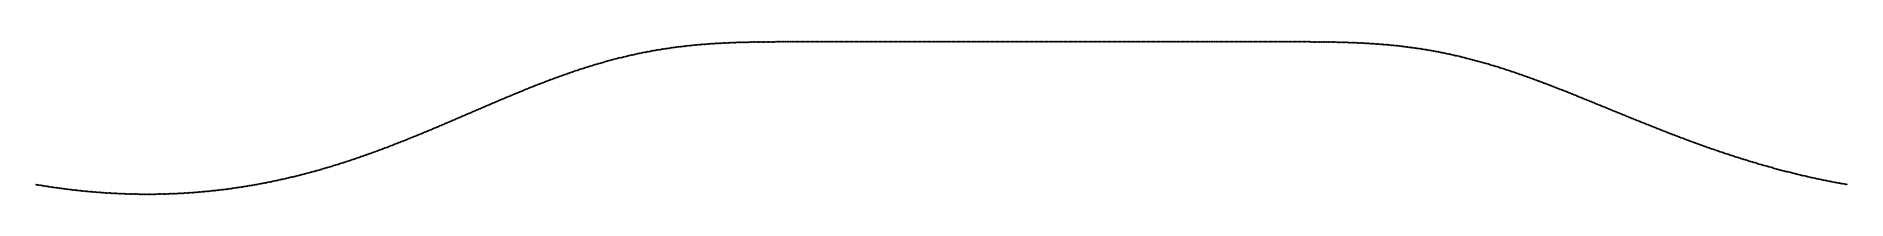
# Model space of a CAD drawing. Header units: metres. Extents: x 0 to 360, y 0 to 30.
import ezdxf

# ---------------------------------------------------------------- set-up
doc = ezdxf.new("R2010")
doc.units = ezdxf.units.M

msp = doc.modelspace()

# ---------------------------------------------------------------- linework, layer by layer
for p in [(124.75, 28.79423), (125, 28.83256), (125.25, 28.87024), (125.5, 28.90727), (125.75, 28.94366), (126, 28.9794), (126.25, 29.0145), (126.5, 29.04897), (126.75, 29.0828), (127, 29.116), (127.25, 29.14857), (127.5, 29.18052), (127.75, 29.21185), (128, 29.24256), (128.25, 29.27266), (128.5, 29.30215), (128.75, 29.33103), (129, 29.35932), (129.25, 29.38701), (129.5, 29.4141), (129.75, 29.44061), (130, 29.46654), (130.25, 29.49189), (130.5, 29.51667), (130.75, 29.54088), (131, 29.56452), (131.25, 29.58761), (131.5, 29.61015), (131.75, 29.63214), (132, 29.65359), (132.25, 29.6745), (132.5, 29.69488), (132.75, 29.71474), (133, 29.73408), (133.25, 29.75291), (133.5, 29.77123), (133.75, 29.78905), (134, 29.80638), (134.25, 29.82322), (134.5, 29.83958), (134.75, 29.85546), (135, 29.87088), (135.25, 29.88583), (135.5, 29.90033), (135.75, 29.91438), (136, 29.92799), (136.25, 29.94117), (136.5, 29.95392), (136.75, 29.96624), (137, 29.97816), (137.25, 29.98966), (137.5, 30.00077), (137.75, 30.01149), (138, 30.02182), (138.25, 30.03178), (138.5, 30.04136), (138.75, 30.05058), (139, 30.05945), (139.25, 30.06797), (139.5, 30.07615), (139.75, 30.084), (140, 30.09152), (140.25, 30.09872), (140.5, 30.10561), (140.75, 30.1122), (141, 30.1185), (141.25, 30.1245), (141.5, 30.13023), (141.75, 30.13568), (142, 30.14087), (142.25, 30.1458), (142.5, 30.15048), (142.75, 30.15492), (143, 30.15912), (143.25, 30.16309), (143.5, 30.16684), (143.75, 30.17038), (144, 30.17372), (144.25, 30.17685), (144.5, 30.17979), (144.75, 30.18255), (145, 30.18513), (145.25, 30.18754), (145.5, 30.18979), (145.75, 30.19188), (146, 30.19382), (146.25, 30.19562), (146.5, 30.19728), (146.75, 30.19881), (147, 30.20021), (147.25, 30.2015), (147.5, 30.20268), (147.75, 30.20375), (148, 30.20472), (148.25, 30.2056), (148.5, 30.2064), (148.75, 30.20711), (149, 30.20774), (149.25, 30.20831), (149.5, 30.2088), (149.75, 30.20924), (150, 30.20962), (150.25, 30.20995), (150.5, 30.21024), (150.75, 30.21048), (151, 30.21068), (151.25, 30.21085), (151.5, 30.21099), (151.75, 30.21111), (152, 30.2112), (152.25, 30.21127), (152.5, 30.21132), (152.75, 30.21136), (153, 30.21139), (153.25, 30.21141), (153.5, 30.21143), (153.75, 30.21144), (154, 30.21144), (154.25, 30.21144), (154.5, 30.21144), (154.75, 30.21144), (155, 30.21144), (155.25, 30.21144), (155.5, 30.21144), (155.75, 30.21144), (156, 30.21144), (156.25, 30.21144), (156.5, 30.21144), (156.75, 30.21144), (157, 30.21144), (157.25, 30.21144), (157.5, 30.21144), (157.75, 30.21144), (158, 30.21144), (158.25, 30.21144), (158.5, 30.21144), (158.75, 30.21144), (159, 30.21144), (159.25, 30.21144), (159.5, 30.21144), (159.75, 30.21144), (160, 30.21144), (160.25, 30.21144), (160.5, 30.21144), (160.75, 30.21144), (161, 30.21144), (161.25, 30.21144), (161.5, 30.21144), (161.75, 30.21144), (162, 30.21144), (162.25, 30.21144), (162.5, 30.21144), (162.75, 30.21144), (163, 30.21144), (163.25, 30.21144), (163.5, 30.21144), (163.75, 30.21144), (164, 30.21144), (164.25, 30.21144), (164.5, 30.21144), (164.75, 30.21144), (165, 30.21144), (165.25, 30.21144), (165.5, 30.21144), (165.75, 30.21144), (166, 30.21144), (166.25, 30.21144), (166.5, 30.21144), (166.75, 30.21144), (167, 30.21144), (167.25, 30.21144), (167.5, 30.21144), (167.75, 30.21144), (168, 30.21144), (168.25, 30.21144), (168.5, 30.21144), (168.75, 30.21144), (169, 30.21144), (169.25, 30.21144), (169.5, 30.21144), (169.75, 30.21144), (170, 30.21144), (170.25, 30.21144), (170.5, 30.21144), (170.75, 30.21144), (171, 30.21144), (171.25, 30.21144), (171.5, 30.21144), (171.75, 30.21144), (172, 30.21144), (172.25, 30.21144), (172.5, 30.21144), (172.75, 30.21144), (173, 30.21144), (173.25, 30.21144), (173.5, 30.21144), (173.75, 30.21144), (174, 30.21144), (174.25, 30.21144), (174.5, 30.21144), (174.75, 30.21144), (175, 30.21144), (175.25, 30.21144), (175.5, 30.21144), (175.75, 30.21144), (176, 30.21144), (176.25, 30.21144), (176.5, 30.21144), (176.75, 30.21144), (177, 30.21144), (177.25, 30.21144), (177.5, 30.21144), (177.75, 30.21144), (178, 30.21144), (178.25, 30.21144), (178.5, 30.21144), (178.75, 30.21144), (179, 30.21144), (179.25, 30.21144), (179.5, 30.21144), (179.75, 30.21144), (180, 30.21144), (180.25, 30.21144), (180.5, 30.21144), (180.75, 30.21144), (181, 30.21144), (181.25, 30.21144), (181.5, 30.21144), (181.75, 30.21144), (182, 30.21144), (182.25, 30.21144), (182.5, 30.21144), (182.75, 30.21144), (183, 30.21144), (183.25, 30.21144), (183.5, 30.21144), (183.75, 30.21144), (184, 30.21144), (184.25, 30.21144), (184.5, 30.21144), (184.75, 30.21144), (185, 30.21144), (185.25, 30.21144), (185.5, 30.21144), (185.75, 30.21144), (186, 30.21144), (186.25, 30.21144), (186.5, 30.21144), (186.75, 30.21144), (187, 30.21144), (187.25, 30.21144), (187.5, 30.21144), (187.75, 30.21144), (188, 30.21144), (188.25, 30.21144), (188.5, 30.21144), (188.75, 30.21144), (189, 30.21144), (189.25, 30.21144), (189.5, 30.21144), (189.75, 30.21144), (190, 30.21144), (190.25, 30.21144), (190.5, 30.21144), (190.75, 30.21144), (191, 30.21144), (191.25, 30.21144), (191.5, 30.21144), (191.75, 30.21144), (192, 30.21144), (192.25, 30.21144), (192.5, 30.21144), (192.75, 30.21144), (193, 30.21144), (193.25, 30.21144), (193.5, 30.21144), (193.75, 30.21144), (194, 30.21144), (194.25, 30.21144), (194.5, 30.21144), (194.75, 30.21144), (195, 30.21144), (195.25, 30.21144), (195.5, 30.21144), (195.75, 30.21144), (196, 30.21144), (196.25, 30.21144), (196.5, 30.21144), (196.75, 30.21144), (197, 30.21144), (197.25, 30.21144), (197.5, 30.21144), (197.75, 30.21144), (198, 30.21144), (198.25, 30.21144), (198.5, 30.21144), (198.75, 30.21144), (199, 30.21144), (199.25, 30.21144), (199.5, 30.21144), (199.75, 30.21144), (200, 30.21144), (200.25, 30.21144), (200.5, 30.21144), (200.75, 30.21144), (201, 30.21144), (201.25, 30.21144), (201.5, 30.21144), (201.75, 30.21144), (202, 30.21144), (202.25, 30.21144), (202.5, 30.21144), (202.75, 30.21144), (203, 30.21144), (203.25, 30.21144), (203.5, 30.21144), (203.75, 30.21144), (204, 30.21144), (204.25, 30.21144), (204.5, 30.21144), (204.75, 30.21144), (205, 30.21144), (205.25, 30.21144), (205.5, 30.21144), (205.75, 30.21144), (206, 30.21144), (206.25, 30.21144), (206.5, 30.21144), (206.75, 30.21144), (207, 30.21144), (207.25, 30.21144), (207.5, 30.21144), (207.75, 30.21144), (208, 30.21144), (208.25, 30.21144), (208.5, 30.21144), (208.75, 30.21144), (209, 30.21144), (209.25, 30.21144), (209.5, 30.21144), (209.75, 30.21144), (210, 30.21144), (210.25, 30.21144), (210.5, 30.21144), (210.75, 30.21144), (211, 30.21144), (211.25, 30.21144), (211.5, 30.21144), (211.75, 30.21144), (212, 30.21144), (212.25, 30.21144), (212.5, 30.21144), (212.75, 30.21144), (213, 30.21144), (213.25, 30.21144), (213.5, 30.21144), (213.75, 30.21144), (214, 30.21144), (214.25, 30.21144), (214.5, 30.21144), (214.75, 30.21144), (215, 30.21144), (215.25, 30.21144), (215.5, 30.21144), (215.75, 30.21144), (216, 30.21144), (216.25, 30.21144), (216.5, 30.21144), (216.75, 30.21144), (217, 30.21144), (217.25, 30.21144), (217.5, 30.21144), (217.75, 30.21144), (218, 30.21144), (218.25, 30.21144), (218.5, 30.21144), (218.75, 30.21144), (219, 30.21144), (219.25, 30.21144), (219.5, 30.21144), (219.75, 30.21144), (220, 30.21144), (220.25, 30.21144), (220.5, 30.21144), (220.75, 30.21144), (221, 30.21144), (221.25, 30.21144), (221.5, 30.21144), (221.75, 30.21144), (222, 30.21144), (222.25, 30.21144), (222.5, 30.21144), (222.75, 30.21144), (223, 30.21144), (223.25, 30.21144), (223.5, 30.21144), (223.75, 30.21144), (224, 30.21144), (224.25, 30.21144), (224.5, 30.21144), (224.75, 30.21144), (225, 30.21144), (225.25, 30.21144), (225.5, 30.21144), (225.75, 30.21144), (226, 30.21144), (226.25, 30.21144), (226.5, 30.21144), (226.75, 30.21144), (227, 30.21144), (227.25, 30.21144), (227.5, 30.21144), (227.75, 30.21144), (228, 30.21144), (228.25, 30.21144), (228.5, 30.21144), (228.75, 30.21144), (229, 30.21144), (229.25, 30.21144), (229.5, 30.21144), (229.75, 30.21144), (230, 30.21144), (230.25, 30.21144), (230.5, 30.21144), (230.75, 30.21144), (231, 30.21144), (231.25, 30.21144), (231.5, 30.21144), (231.75, 30.21144), (232, 30.21144), (232.25, 30.21144), (232.5, 30.21144), (232.75, 30.21144), (233, 30.21144), (233.25, 30.21144), (233.5, 30.21144), (233.75, 30.21144), (234, 30.21144), (234.25, 30.21144), (234.5, 30.21144), (234.75, 30.21144), (235, 30.21144), (235.25, 30.21144), (235.5, 30.21144), (235.75, 30.21144), (236, 30.21144), (236.25, 30.21144), (236.5, 30.21144), (236.75, 30.21144), (237, 30.21144), (237.25, 30.21144), (237.5, 30.21144), (237.75, 30.21144), (238, 30.21144), (238.25, 30.21144), (238.5, 30.21144), (238.75, 30.21144), (239, 30.21144), (239.25, 30.21144), (239.5, 30.21144), (239.75, 30.21144), (240, 30.21144), (240.25, 30.21144), (240.5, 30.21144), (240.75, 30.21144), (241, 30.21144), (241.25, 30.21144), (241.5, 30.21144), (241.75, 30.21144), (242, 30.21144), (242.25, 30.21144), (242.5, 30.21144), (242.75, 30.21144), (243, 30.21144), (243.25, 30.21144), (243.5, 30.21144), (243.75, 30.21144), (244, 30.21144), (244.25, 30.21144), (244.5, 30.21144), (244.75, 30.21144), (245, 30.21144), (245.25, 30.21144), (245.5, 30.21144), (245.75, 30.21144), (246, 30.21144), (246.25, 30.21143), (246.5, 30.21143), (246.75, 30.21141), (247, 30.21139), (247.25, 30.21136), (247.5, 30.21132), (247.75, 30.21126), (248, 30.21118), (248.25, 30.21109), (248.5, 30.21097), (248.75, 30.21083), (249, 30.21065), (249.25, 30.21044), (249.5, 30.21019), (249.75, 30.2099), (250, 30.20956), (250.25, 30.20917), (250.5, 30.20873), (250.75, 30.20822), (251, 30.20764), (251.25, 30.207), (251.5, 30.20627), (251.75, 30.20546), (252, 30.20457), (252.25, 30.20358), (252.5, 30.20249), (252.75, 30.20129), (253, 30.19999), (253.25, 30.19856), (253.5, 30.19701), (253.75, 30.19533), (254, 30.19351), (254.25, 30.19154), (254.5, 30.18943), (254.75, 30.18715), (255, 30.18471), (255.25, 30.1821), (255.5, 30.17931), (255.75, 30.17634), (256, 30.17377), (256.25, 30.1698), (256.5, 30.16622), (256.75, 30.16243), (257, 30.15842), (257.25, 30.15418), (257.5, 30.1497), (257.75, 30.14497), (258, 30.14), (258.25, 30.13476), (258.5, 30.12926), (258.75, 30.12348), (259, 30.11742), (259.25, 30.11107), (259.5, 30.10442), (259.75, 30.09747), (260, 30.09021), (260.25, 30.08262), (260.5, 30.07471), (260.75, 30.06647), (261, 30.05788), (261.25, 30.04894), (261.5, 30.03964), (261.75, 30.02998), (262, 30.01994), (262.25, 30.00953), (262.5, 29.99873), (262.75, 29.98753), (263, 29.97594), (263.25, 29.96393), (263.5, 29.95151), (263.75, 29.93866), (264, 29.92538), (264.25, 29.91167), (264.5, 29.89751), (264.75, 29.8829), (265, 29.86783), (265.25, 29.8523), (265.5, 29.8363), (265.75, 29.81981), (266, 29.80285), (266.25, 29.78539), (266.5, 29.76743), (266.75, 29.74897), (267, 29.73), (267.25, 29.71052), (267.5, 29.69051), (267.75, 29.66997), (268, 29.6489), (268.25, 29.62729), (268.5, 29.60513), (268.75, 29.58243), (269, 29.55916), (269.25, 29.53534), (269.5, 29.51095), (269.75, 29.48598), (270, 29.46044), (270.25, 29.43432), (270.5, 29.40761), (270.75, 29.38031), (271, 29.35241), (271.25, 29.32392), (271.5, 29.29481), (271.75, 29.2651), (272, 29.23478), (272.25, 29.20384), (272.5, 29.17228), (272.75, 29.14009), (273, 29.10728), (273.25, 29.07383), (273.5, 29.03975), (273.75, 29.00503), (274, 28.96968), (274.25, 28.93367), (274.5, 28.89702), (274.75, 28.85973), (275, 28.82178), (275.25, 28.78317), (109.5, 25.20033), (109.75, 25.27847), (110, 25.35602), (110.25, 25.43297), (110.5, 25.50934), (110.75, 25.5851), (111, 25.66026), (111.25, 25.73481), (111.5, 25.80876), (111.75, 25.88209), (112, 25.9548), (112.25, 26.02689), (112.5, 26.09835), (112.75, 26.16919), (113, 26.2394), (113.25, 26.30898), (113.5, 26.37792), (113.75, 26.44621), (114, 26.51387), (114.25, 26.58088), (114.5, 26.64725), (114.75, 26.71296), (115, 26.77803), (115.25, 26.84244), (115.5, 26.90619), (115.75, 26.96929), (116, 27.03172), (116.25, 27.09349), (116.5, 27.1546), (116.75, 27.21505), (117, 27.27482), (117.25, 27.33393), (117.5, 27.39237), (117.75, 27.45014), (118, 27.50724), (118.25, 27.56366), (118.5, 27.61941), (118.75, 27.67449), (119, 27.72889), (119.25, 27.78261), (119.5, 27.83566), (119.75, 27.88804), (120, 27.93974), (120.25, 27.99076), (120.5, 28.0411), (120.75, 28.09077), (121, 28.13977), (121.25, 28.18809), (121.5, 28.23573), (121.75, 28.28271), (122, 28.329), (122.25, 28.37463), (122.5, 28.41959), (122.75, 28.46387), (123, 28.50749), (123.25, 28.55044), (123.5, 28.59272), (123.75, 28.63434), (124, 28.6753), (124.25, 28.7156), (124.5, 28.75524), (275.5, 28.74391), (275.75, 28.704), (276, 28.66342), (276.25, 28.62218), (276.5, 28.58027), (276.75, 28.5377), (277, 28.49447), (277.25, 28.45056), (277.5, 28.40599), (277.75, 28.36075), (278, 28.31483), (278.25, 28.26825), (278.5, 28.22099), (278.75, 28.17306), (279, 28.12445), (279.25, 28.07517), (279.5, 28.02522), (279.75, 27.9746), (280, 27.9233), (280.25, 27.87133), (280.5, 27.81869), (280.75, 27.76538), (281, 27.7114), (281.25, 27.65674), (281.5, 27.60142), (281.75, 27.54543), (282, 27.48878), (282.25, 27.43146), (282.5, 27.37348), (282.75, 27.31483), (283, 27.25553), (283.25, 27.19557), (283.5, 27.13495), (283.75, 27.07368), (284, 27.01175), (284.25, 26.94918), (284.5, 26.88597), (284.75, 26.8221), (285, 26.7576), (285.25, 26.69246), (285.5, 26.62669), (285.75, 26.56028), (286, 26.49325), (286.25, 26.42559), (286.5, 26.35731), (286.75, 26.28841), (287, 26.21889), (287.25, 26.14877), (287.5, 26.07804), (287.75, 26.0067), (288, 25.93477), (288.25, 25.86224), (288.5, 25.78912), (288.75, 25.71542), (289, 25.64113), (289.25, 25.56627), (289.5, 25.49083), (289.75, 25.41483), (290, 25.33826), (290.25, 25.26114), (290.5, 25.18346), (99.5, 21.64853), (99.75, 21.74605), (100, 21.84319), (100.25, 21.93995), (100.5, 22.03633), (100.75, 22.13232), (101, 22.22792), (101.25, 22.32311), (101.5, 22.41789), (101.75, 22.51225), (102, 22.6062), (102.25, 22.69971), (102.5, 22.7928), (102.75, 22.88544), (103, 22.97764), (103.25, 23.06938), (103.5, 23.16067), (103.75, 23.2515), (104, 23.34186), (104.25, 23.43174), (104.5, 23.52115), (104.75, 23.61007), (105, 23.69849), (105.25, 23.78642), (105.5, 23.87385), (105.75, 23.96078), (106, 24.04718), (106.25, 24.13308), (106.5, 24.21845), (106.75, 24.30329), (107, 24.3876), (107.25, 24.47137), (107.5, 24.5546), (107.75, 24.63728), (108, 24.71941), (108.25, 24.80098), (108.5, 24.88199), (108.75, 24.96243), (109, 25.04231), (109.25, 25.12161), (290.75, 25.10523), (291, 25.02646), (291.25, 24.94716), (291.5, 24.86552), (291.75, 24.78695), (292, 24.70606), (292.25, 24.62466), (292.5, 24.54274), (292.75, 24.46032), (293, 24.3774), (293.25, 24.29399), (293.5, 24.21009), (293.75, 24.1257), (294, 24.04084), (294.25, 23.95551), (294.5, 23.86972), (294.75, 23.78347), (295, 23.69676), (295.25, 23.60961), (295.5, 23.52202), (295.75, 23.434), (296, 23.34554), (296.25, 23.25667), (296.5, 23.16738), (296.75, 23.07769), (297, 22.98759), (297.25, 22.8971), (297.5, 22.80621), (297.75, 22.71495), (298, 22.62331), (298.25, 22.5313), (298.5, 22.43892), (298.75, 22.34619), (299, 22.25312), (299.25, 22.15969), (299.5, 22.06593), (299.75, 21.97185), (300, 21.87744), (300.25, 21.78271), (300.5, 21.68767), (300.75, 21.59233), (90.75, 18.05319), (91, 18.15948), (91.25, 18.26564), (91.5, 18.37165), (91.75, 18.47752), (92, 18.58324), (92.25, 18.68879), (92.5, 18.79418), (92.75, 18.89939), (93, 19.00441), (93.25, 19.10925), (93.5, 19.21389), (93.75, 19.31833), (94, 19.42256), (94.25, 19.52657), (94.5, 19.63036), (94.75, 19.73391), (95, 19.83723), (95.25, 19.9403), (95.5, 20.04313), (95.75, 20.14569), (96, 20.24799), (96.25, 20.35002), (96.5, 20.45176), (96.75, 20.55322), (97, 20.65439), (97.25, 20.75526), (97.5, 20.85583), (97.75, 20.95608), (98, 21.05601), (98.25, 21.15562), (98.5, 21.25489), (98.75, 21.35383), (99, 21.45242), (99.25, 21.55066), (301, 21.49669), (301.25, 21.40077), (301.5, 21.30456), (301.75, 21.20807), (302, 21.11132), (302.25, 21.0143), (302.5, 20.91703), (302.75, 20.81951), (303, 20.72174), (303.25, 20.62374), (303.5, 20.52551), (303.75, 20.42706), (304, 20.32839), (304.25, 20.22951), (304.5, 20.13043), (304.75, 20.03116), (305, 19.93169), (305.25, 19.83204), (305.5, 19.73222), (305.75, 19.63223), (306, 19.53207), (306.25, 19.43176), (306.5, 19.3313), (306.75, 19.23069), (307, 19.12995), (307.25, 19.02908), (307.5, 18.92808), (307.75, 18.82696), (308, 18.72574), (308.25, 18.62441), (308.5, 18.52298), (308.75, 18.42146), (309, 18.31985), (309.25, 18.21816), (309.5, 18.1164), (309.75, 18.01457), (82.25, 14.409), (82.5, 14.51576), (82.75, 14.62262), (83, 14.72956), (83.25, 14.83659), (83.5, 14.94369), (83.75, 15.05087), (84, 15.15811), (84.25, 15.2654), (84.5, 15.37275), (84.75, 15.48014), (85, 15.58756), (85.25, 15.69502), (85.5, 15.8025), (85.75, 15.91), (86, 16.01751), (86.25, 16.12502), (86.5, 16.23254), (86.75, 16.34004), (87, 16.44752), (87.25, 16.55498), (87.5, 16.66242), (87.75, 16.76981), (88, 16.87716), (88.25, 16.98446), (88.5, 17.08991), (88.75, 17.19889), (89, 17.306), (89.25, 17.41303), (89.5, 17.51997), (89.75, 17.62683), (90, 17.73358), (90.25, 17.84023), (90.5, 17.94677), (310, 17.91268), (310.25, 17.81074), (310.5, 17.70875), (310.75, 17.60671), (311, 17.50463), (311.25, 17.40253), (311.5, 17.3004), (311.75, 17.19825), (312, 17.09608), (312.25, 16.99391), (312.5, 16.89174), (312.75, 16.78957), (313, 16.68741), (313.25, 16.58526), (313.5, 16.48314), (313.75, 16.38104), (314, 16.27897), (314.25, 16.17694), (314.5, 16.07496), (314.75, 15.97302), (315, 15.87114), (315.25, 15.76931), (315.5, 15.66755), (315.75, 15.56586), (316, 15.46424), (316.25, 15.3627), (316.5, 15.26125), (316.75, 15.15988), (317, 15.05862), (317.25, 14.95745), (317.5, 14.85638), (317.75, 14.75543), (318, 14.65459), (318.25, 14.55387), (318.5, 14.45327), (73.75, 10.87866), (74, 10.97869), (74.25, 11.079), (74.5, 11.17959), (74.75, 11.28046), (75, 11.3816), (75.25, 11.48301), (75.5, 11.58468), (75.75, 11.68661), (76, 11.78879), (76.25, 11.89121), (76.5, 11.99388), (76.75, 12.09678), (77, 12.19991), (77.25, 12.30327), (77.5, 12.40685), (77.75, 12.51064), (78, 12.61464), (78.25, 12.71884), (78.5, 12.82324), (78.75, 12.92784), (79, 13.03262), (79.25, 13.13757), (79.5, 13.24271), (79.75, 13.34801), (80, 13.45348), (80.25, 13.5591), (80.5, 13.66487), (80.75, 13.77079), (81, 13.87685), (81.25, 13.98303), (81.5, 14.08935), (81.75, 14.19579), (82, 14.30234), (318.75, 14.35281), (319, 14.25247), (319.25, 14.15228), (319.5, 14.05223), (319.75, 13.95232), (320, 13.85257), (320.25, 13.75297), (320.5, 13.65353), (320.75, 13.55426), (321, 13.45516), (321.25, 13.35623), (321.5, 13.25748), (321.75, 13.15891), (322, 13.06052), (322.25, 12.96233), (322.5, 12.86433), (322.75, 12.76653), (323, 12.66893), (323.25, 12.57154), (323.5, 12.47436), (323.75, 12.37739), (324, 12.28064), (324.25, 12.18411), (324.5, 12.0878), (324.75, 11.99172), (325, 11.89588), (325.25, 11.80027), (325.5, 11.7049), (325.75, 11.60978), (326, 11.5149), (326.25, 11.42027), (326.5, 11.32589), (326.75, 11.23177), (327, 11.13791), (327.25, 11.04432), (327.5, 10.95099), (327.75, 10.85793), (64, 7.24696), (64.25, 7.33259), (64.5, 7.41866), (64.75, 7.50516), (65, 7.59209), (65.25, 7.67944), (65.5, 7.76722), (65.75, 7.85541), (66, 7.94403), (66.25, 8.03305), (66.5, 8.12249), (66.75, 8.21233), (67, 8.30258), (67.25, 8.39323), (67.5, 8.48428), (67.75, 8.57572), (68, 8.66755), (68.25, 8.75977), (68.5, 8.85237), (68.75, 8.94535), (69, 9.03871), (69.25, 9.13244), (69.5, 9.22653), (69.75, 9.321), (70, 9.41582), (70.25, 9.511), (70.5, 9.60653), (70.75, 9.70241), (71, 9.79864), (71.25, 9.89521), (71.5, 9.99211), (71.75, 10.08935), (72, 10.18691), (72.25, 10.2848), (72.5, 10.38301), (72.75, 10.48153), (73, 10.58036), (73.25, 10.67949), (73.5, 10.77893), (328, 10.76514), (328.25, 10.67262), (328.5, 10.58039), (328.75, 10.48844), (329, 10.39677), (329.25, 10.30539), (329.5, 10.2143), (329.75, 10.1235), (330, 10.03301), (330.25, 9.9428), (330.5, 9.85291), (330.75, 9.76331), (331, 9.67402), (331.25, 9.58505), (331.5, 9.49638), (331.75, 9.40803), (332, 9.32), (332.25, 9.23229), (332.5, 9.1449), (332.75, 9.05784), (333, 8.9711), (333.25, 8.88469), (333.5, 8.79862), (333.75, 8.71288), (334, 8.62747), (334.25, 8.54241), (334.5, 8.45768), (334.75, 8.3733), (335, 8.28924), (335.25, 8.20553), (335.5, 8.12219), (335.75, 8.03921), (336, 7.95658), (336.25, 7.8743), (336.5, 7.79238), (336.75, 7.71083), (337, 7.62963), (337.25, 7.5488), (337.5, 7.46833), (337.75, 7.38823), (338, 7.3085), (338.25, 7.22914), (51.75, 3.62821), (52, 3.69011), (52.25, 3.75252), (52.5, 3.81545), (52.75, 3.87889), (53, 3.94285), (53.25, 4.00732), (53.5, 4.0723), (53.75, 4.1378), (54, 4.2038), (54.25, 4.27032), (54.5, 4.33734), (54.75, 4.40487), (55, 4.47291), (55.25, 4.54145), (55.5, 4.6105), (55.75, 4.68005), (56, 4.7501), (56.25, 4.82065), (56.5, 4.8917), (56.75, 4.96324), (57, 5.03529), (57.25, 5.10783), (57.5, 5.18086), (57.75, 5.25438), (58, 5.32839), (58.25, 5.4029), (58.5, 5.47789), (58.75, 5.55336), (59, 5.62932), (59.25, 5.70576), (59.5, 5.78267), (59.75, 5.86007), (60, 5.93795), (60.25, 6.01629), (60.5, 6.09511), (60.75, 6.1744), (61, 6.25416), (61.25, 6.33438), (61.5, 6.41507), (61.75, 6.49622), (62, 6.57783), (62.25, 6.6599), (62.5, 6.74242), (62.75, 6.82539), (63, 6.90881), (63.25, 6.99268), (63.5, 7.077), (63.75, 7.16176), (338.5, 7.15015), (338.75, 7.07154), (339, 6.9933), (339.25, 6.91544), (339.5, 6.83796), (339.75, 6.76086), (340, 6.68415), (340.25, 6.60782), (340.5, 6.53187), (340.75, 6.45631), (341, 6.38114), (341.25, 6.30636), (341.5, 6.23197), (341.75, 6.15798), (342, 6.08438), (342.25, 6.01117), (342.5, 5.93837), (342.75, 5.86596), (343, 5.79395), (343.25, 5.72235), (343.5, 5.65114), (343.75, 5.58034), (344, 5.50995), (344.25, 5.43996), (344.5, 5.37038), (344.75, 5.30121), (345, 5.23245), (345.25, 5.1641), (345.5, 5.09616), (345.75, 5.02864), (346, 4.96153), (346.25, 4.89484), (346.5, 4.82856), (346.75, 4.7627), (347, 4.69726), (347.25, 4.63225), (347.5, 4.56765), (347.75, 4.50347), (348, 4.43972), (348.25, 4.37639), (348.5, 4.31349), (348.75, 4.25101), (349, 4.18896), (349.25, 4.12733), (349.5, 4.06614), (349.75, 4.00537), (350, 3.94504), (350.25, 3.88513), (350.5, 3.82566), (350.75, 3.76662), (351, 3.70802), (351.25, 3.64985), (0, 1.89335), (0.25, 1.85129), (0.5, 1.80969), (0.75, 1.76855), (1, 1.73057), (1.25, 1.68765), (1.5, 1.64789), (1.75, 1.60859), (2, 1.56975), (2.25, 1.53137), (2.5, 1.49346), (2.75, 1.45601), (3, 1.41903), (3.25, 1.38251), (3.5, 1.34645), (3.75, 1.31086), (4, 1.27573), (4.25, 1.24107), (4.5, 1.20688), (4.75, 1.17315), (5, 1.13989), (5.25, 1.1071), (5.5, 1.07478), (5.75, 1.04293), (6, 1.01154), (6.25, 0.98063), (6.5, 0.95019), (6.75, 0.92021), (7, 0.89071), (7.25, 0.86168), (7.5, 0.83312), (7.75, 0.80504), (8, 0.77743), (8.25, 0.75029), (8.5, 0.72362), (8.75, 0.69743), (9, 0.67172), (9.25, 0.64648), (9.5, 0.62171), (9.75, 0.59743), (10, 0.57361), (10.25, 0.55028), (10.5, 0.52742), (10.75, 0.50504), (11, 0.48314), (11.25, 0.46172), (11.5, 0.44078), (11.75, 0.42032), (12, 0.40034), (12.25, 0.38083), (12.5, 0.36181), (12.75, 0.34327), (13, 0.32522), (13.25, 0.30764), (13.5, 0.29055), (13.75, 0.27394), (14, 0.25782), (14.25, 0.24218), (14.5, 0.22702), (14.75, 0.21235), (15, 0.19817), (15.25, 0.18447), (15.5, 0.17126), (15.75, 0.15853), (16, 0.1463), (16.25, 0.13455), (16.5, 0.12328), (16.75, 0.11251), (17, 0.10223), (17.25, 0.09244), (17.5, 0.08313), (17.75, 0.07432), (18, 0.066), (18.25, 0.05817), (18.5, 0.05083), (18.75, 0.04398), (19, 0.03763), (19.25, 0.03177), (19.5, 0.0264), (19.75, 0.02153), (20, 0.01715), (20.25, 0.01327), (20.5, 0.00989), (20.75, 0.007), (21, 0.0046), (21.25, 0.00271), (21.5, 0.00131), (21.75, 0.00041), (22, 0.00001), (22.25, 0.00011), (22.5, 0.0007), (22.75, 0.0018), (23, 0.0034), (23.25, 0.00549), (23.5, 0.00809), (23.75, 0.01119), (24, 0.0148), (24.25, 0.0189), (24.5, 0.02351), (24.75, 0.02862), (25, 0.03424), (25.25, 0.04036), (25.5, 0.04699), (25.75, 0.05412), (26, 0.06176), (26.25, 0.0699), (26.5, 0.07856), (26.75, 0.08771), (27, 0.09738), (27.25, 0.10756), (27.5, 0.11824), (27.75, 0.12943), (28, 0.14114), (28.25, 0.15335), (28.5, 0.16607), (28.75, 0.17931), (29, 0.19306), (29.25, 0.20732), (29.5, 0.22209), (29.75, 0.23737), (30, 0.25317), (30.25, 0.26948), (30.5, 0.2863), (30.75, 0.30964), (31, 0.3215), (31.25, 0.33987), (31.5, 0.35876), (31.75, 0.37816), (32, 0.39808), (32.25, 0.41852), (32.5, 0.43947), (32.75, 0.46094), (33, 0.48293), (33.25, 0.50544), (33.5, 0.52847), (33.75, 0.55202), (34, 0.57609), (34.25, 0.60068), (34.5, 0.62579), (34.75, 0.65142), (35, 0.67757), (35.25, 0.70425), (35.5, 0.73144), (35.75, 0.75916), (36, 0.78741), (36.25, 0.81617), (36.5, 0.84546), (36.75, 0.87527), (37, 0.90561), (37.25, 0.93647), (37.5, 0.96786), (37.75, 0.99977), (38, 1.0322), (38.25, 1.06517), (38.5, 1.09865), (38.75, 1.13267), (39, 1.16721), (39.25, 1.20228), (39.5, 1.23787), (39.75, 1.27399), (40, 1.31064), (40.25, 1.34781), (40.5, 1.38552), (40.75, 1.42375), (41, 1.4625), (41.25, 1.50179), (41.5, 1.54161), (41.75, 1.58195), (42, 1.62282), (42.25, 1.66422), (42.5, 1.70615), (42.75, 1.74861), (43, 1.79159), (43.25, 1.83511), (43.5, 1.87915), (43.75, 1.92372), (44, 1.96882), (44.25, 2.01445), (44.5, 2.06061), (44.75, 2.10729), (45, 2.15451), (45.25, 2.20225), (45.5, 2.25052), (45.75, 2.29932), (46, 2.34865), (46.25, 2.3985), (46.5, 2.44888), (46.75, 2.49979), (47, 2.55123), (47.25, 2.6032), (47.5, 2.65569), (47.75, 2.7087), (48, 2.76225), (48.25, 2.81631), (48.5, 2.87091), (48.75, 2.92603), (49, 2.98167), (49.25, 3.03784), (49.5, 3.09453), (49.75, 3.15174), (50, 3.20948), (50.25, 3.26773), (50.5, 3.32651), (50.75, 3.38581), (51, 3.44563), (51.25, 3.50597), (51.5, 3.56683), (351.5, 3.59212), (351.75, 3.53482), (352, 3.47769), (352.25, 3.42153), (352.5, 3.36555), (352.75, 3.31), (353, 3.2549), (353.25, 3.20023), (353.5, 3.14601), (353.75, 3.09223), (354, 3.03889), (354.25, 2.986), (354.5, 2.93355), (354.75, 2.88154), (355, 2.82998), (355.25, 2.77887), (355.5, 2.7282), (355.75, 2.67799), (356, 2.62822), (356.25, 2.57889), (356.5, 2.53002), (356.75, 2.4816), (357, 2.43363), (357.25, 2.38611), (357.5, 2.33904), (357.75, 2.29243), (358, 2.24627), (358.25, 2.20056), (358.5, 2.1553), (358.75, 2.1105), (359, 2.06616), (359.25, 2.02227), (359.5, 1.97884), (359.75, 1.93587)]:
    msp.add_point(p)

doc.saveas('drawing.dxf')
